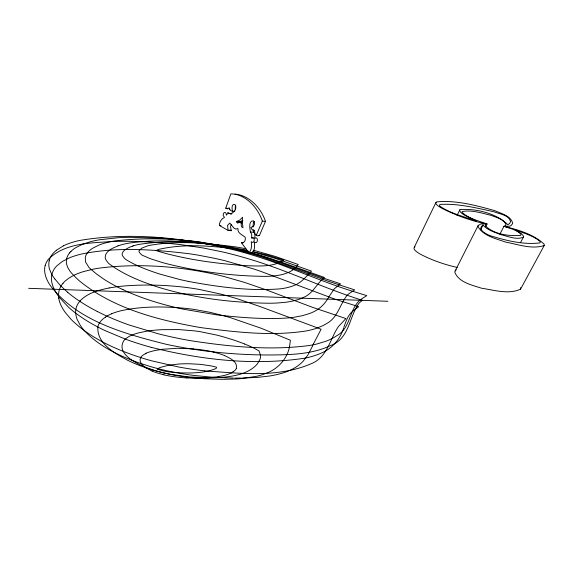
<?xml version="1.0" encoding="UTF-8"?>
<svg xmlns="http://www.w3.org/2000/svg" width="573" height="573" viewBox="0 0 573 573"><rect width="100%" height="100%" fill="white"/><g stroke="black" fill="none" stroke-linecap="round" stroke-linejoin="round"><path stroke-width="0.86" d="M252.972 227.037L253.316 223.334L254.412 221.443M231.392 224.401L230.525 226.45L231.284 230.697L228.183 230.446L219.416 225.511C219.301 222.102 221.379 218.836 224.487 217.425L223.255 215.584A1.698 1.046 -84.7 0 1 223.284 214.452C223.714 211.086 226.758 212.368 226.342 215.169C227.037 213.937 228.935 212.254 230.181 213.815L231.728 213.965M485.754 226.399L486.971 224.014L480.983 223.914L478.211 225.447L455.141 270.95L454.847 272.447C459.181 282.604 472.188 285.118 481.685 288.255C494.141 290.067 508.752 294.758 520.578 289.136L520.664 287.617M478.211 225.447L478.04 226.715C483.633 236.198 496.146 238.647 505.809 242.15C518.128 244.385 532.03 249.627 544.207 245.502L544.164 244.198C533.341 234.164 518.064 229.752 503.954 226.321L499.842 234.25M253.18 238.074L251.619 237.953L251.733 234.343L250.437 231.979C249.885 228.706 248.224 220.34 253.617 220.863L254.491 223.62A2.185 1.397 -84.8 0 1 254.233 225.017L252.886 226.593L250.895 227.467L252.141 229.794L254.663 230.346C254.176 233.211 255.73 236.878 259.376 235.625L265.478 221.393C261.152 208.171 249.405 195.393 235.037 194.061M254.741 238.189L254.956 235.704L254.34 233.039L253.56 232.23L250.437 231.979M289.594 346.228L290.418 340.24L261.102 328.222L230.597 317.721A162.352 78.408 23.6 0 0 225.998 316.368L210.191 312.371L194.569 309.499A153.227 73.251 23.6 0 0 185.781 308.374C164.537 306.39 142.806 306.075 121.848 310.559A113.719 53.869 21.9 0 0 111.656 313.746M289.58 346.321C287.975 356.127 281.092 365.323 272.383 370.351A122.113 51.907 20.6 0 1 268.264 372.464L262.57 374.642A127.199 53.912 20.5 0 1 256.145 376.382L241.047 378.631A164.795 68.015 19.7 0 1 235.99 378.982L223.52 379.333M49.221 260.808L48.956 262.276A87.325 36.07 19.3 0 0 48.841 265.177A73.702 30.455 18.9 0 0 49.5 269.188L51.828 274.56A58.518 24.267 18.5 0 0 52.881 276.243L54.872 279.001M97.911 326.854C96.508 343.535 114.801 353.14 127.313 360.102A68.18 31.049 20.1 0 0 145.563 367.658L152.11 371.053M66.74 258.344L66.325 262.026A57.73 23.457 19 0 0 66.518 263.895L67.721 267.441L70.056 271.294A42.008 17.118 18.6 0 0 71.467 273.006L74.032 275.735A83.715 33.535 19.7 0 0 79.769 281.193C112.709 307.837 154.989 319.24 195.916 326.768A208.407 73.874 19.5 0 0 202.248 327.806C236.713 332.225 272.125 336.401 306.72 330.857A164.73 59.248 20.8 0 0 316.353 328.336L322.764 325.722A162.761 58.625 20.8 0 0 326.868 323.416C337.726 317.578 339.81 304.65 346.837 295.654A116.133 39.344 27.3 0 1 349.766 293.14L354.68 289.888L328.895 281.486L263.465 257.506A217.353 91.859 24 0 0 250.637 253.495L225.547 246.92L200.228 242.114A244.9 105.604 24.6 0 0 195.379 241.405L161.672 238.124L129.383 237.301A293.297 133.222 25.1 0 0 118.024 237.738L99.888 239.722A172.015 72.757 22.1 0 0 90.598 241.677L82.519 244.299L75.851 247.608A107.846 44.178 20.4 0 0 70.98 251.361M523.4 237.172L523.414 235.997L521.552 233.798L515.005 229.802C523.478 233.147 532.904 235.424 540.002 241.376L540.289 242.229L539.802 242.902C523.743 244.886 507.084 240.782 491.691 236.155C487.773 235.045 476.056 229.565 482.96 225.089C487.673 230.296 494.965 232.316 501.332 234.801C508.287 236.363 516.538 240.173 523.4 237.172L520.492 242.651M234.823 211.294C232.309 211.516 229.336 210.85 229.193 207.741L227.452 208.887L225.719 208.185L230.862 193.875C245.71 193.946 257.929 207.791 262.348 221.106L256.246 235.381M343.943 327.076C346.02 321.41 347.861 314.992 352.846 311.132L358.698 306.677L341.744 301.362A110.911 34.838 23.7 0 1 333.407 298.605L259.741 270.986A237.788 106.993 24 0 0 253.352 268.866L225.024 260.736A196.618 85.033 23.7 0 0 214.295 258.258L198.237 255.164A234.987 105.017 24.3 0 0 188.109 253.603C152.79 249.42 116.484 246.777 81.402 254.061A155.061 67.8 21.3 0 0 69.763 257.692L62.314 261.474L56.741 265.936A98.814 42.137 19.8 0 0 52.759 271.889L52.215 273.421A90.527 38.549 19.5 0 0 51.484 277.568L51.47 279.137A88.034 37.489 19.4 0 0 52.15 283.778L52.68 285.555A87.798 37.381 19.4 0 0 54.414 289.68L56.827 293.856A92.031 39.129 19.6 0 0 59.248 297.265L68.345 307.049A87.547 37.317 19.4 0 0 77.477 314.491L82.927 318.28A92.31 39.186 19.5 0 0 105.06 330.607L125.458 339.152A122.987 50.668 19.8 0 0 139.354 343.872L141.28 344.473A138.258 56.09 19.8 0 0 151.2 347.338M343.642 327.914C340.247 339.137 332.046 348.771 321.081 353.169A174.371 66.425 20.7 0 1 305.309 358.096C254.083 365.939 201.216 359.873 151.2 347.338M236.341 368.332C237.874 361.57 229.529 357.939 224.58 355.611M313.567 343.685L321.088 329.231L260.128 306.576L239.335 299.443A194.705 92.224 23.7 0 0 235.08 298.118L228.247 296.119A164.881 75.88 23.4 0 0 220.476 294.028L199.332 289.451A182.486 85.27 23.8 0 0 182.278 286.98C163.305 284.888 144.124 284.473 125.093 285.906A198.279 95.24 23.5 0 0 109.178 287.961M313.488 343.85L312.973 345.01M312.672 345.669L312.471 346.113M312.271 346.55L307.844 355.074L303.174 361.183A165.848 67.779 20.1 0 1 300.789 363.497C294.056 369.406 285.418 372.6 276.809 374.606A158.886 64.828 20.3 0 1 269.675 375.988L257.205 377.428L242.264 378.058M238.826 222.045L237.888 223.284L236.327 221.672L239.743 220.075L242.558 217.26L242.243 221.808L242.995 227.732C239.679 226.887 242.73 223.341 239.958 222.095A1.225 0.766 -84.9 0 0 239.493 221.815L238.826 222.045L242.601 222.095M241.935 222.324L241.462 223.219M414.222 247.436L435.953 202.441M457.046 215.434L459.79 209.89M480.546 229.83L482.96 225.089M520.578 289.136L544.207 245.502M235.754 205.413L235.216 207.075L235.295 209.732M329.511 295.854L334.41 288.685L340.512 283.843L320.2 277.038L270.707 259.096A231.478 98.785 24.2 0 0 260.364 255.737C213.428 241.212 163.284 235.231 114.399 240.989A161.378 67.127 22.3 0 0 107.968 242.279L104.902 243.067A127.808 52.215 21.4 0 0 99.158 244.972L92.805 248.152A91.637 36.88 20.5 0 0 87.805 252.342M329.124 296.506C325.858 302.437 321.252 307.794 315.186 310.974A147.483 52.136 20.9 0 1 309.907 313.41L302.601 315.651L294.393 317.198A167.13 58.367 20.5 0 1 285.984 318.087C264.927 319.347 243.797 317.743 222.847 315.573A238.955 79.604 19.3 0 1 215.878 314.72L182.923 309.112A153.098 55.252 19.9 0 1 177.05 307.801C158.506 303.497 140.22 297.774 122.966 289.68M140.886 357.294C138.279 361.269 142.312 365.545 145.549 367.58M414.952 246.762L413.964 248.202A11.116 2.965 25.2 0 0 420.732 254.369C432.25 260.357 444.648 264.619 457.304 267.455M87.827 252.349L86.831 253.703A66.518 26.602 19.8 0 0 85.291 257.384L85.52 261.775A32.038 12.799 18.8 0 0 85.671 262.19L88.822 267.233A22.061 8.86 18.6 0 0 89.288 267.734L89.367 267.813A27.891 11.166 18.7 0 0 90.233 268.665L93.456 271.452A69.491 27.225 19.7 0 0 96.522 273.966L103.584 279.008A75.958 29.588 19.8 0 0 122.987 289.659M69.677 252.8L70.995 251.361M62.98 283.298L64.061 282.095A100.748 44.436 20.1 0 1 65.028 281.15L68.724 278.242L73.595 275.427A136.582 61.175 21.1 0 1 83.436 271.616L92.575 269.31A190.25 87.841 22.6 0 1 99.43 268.092C137.413 263.322 176.269 265.951 213.636 274.009A182.221 81.294 23.5 0 1 223.964 276.501L243.332 282.052A213.872 98.363 23.8 0 1 246.748 283.141L267.011 290.167L312.278 307.243L345.913 318.559L338.206 326.832C330.027 339.202 327.162 357.43 311.282 363.676C277.934 378.137 240.008 373.231 204.812 370.903M79.955 301.018C87.461 292.939 98.749 290.088 109.192 287.975M455.141 270.95L456.237 269.761M228.183 230.446L227.524 225.454L229.787 223.033L234.171 228.312L235.947 229.078L237.938 228.469C237.272 233.433 242.565 234.787 245.151 237.222C245.817 239.808 244.728 243.131 241.477 242.78L248.918 252.743C251.984 250.029 251.59 245.337 251.218 241.648C254.455 245.287 255.83 235.553 251.619 237.953M56.312 250.272L63.438 245.831M157.246 369.012C166.578 372.837 180.968 373.08 192.199 372.944C198.265 372.679 204.368 372.113 210.255 370.566C211.509 370.043 218.263 368.425 216.436 367.193A34.731 16.667 22.7 0 0 210.563 365.81L200.5 364.364L189.634 363.762A125.587 65.215 24.6 0 0 178.375 364.063L168.641 365.245L160.877 367.243A35.784 17.648 21.6 0 0 157.217 368.998M105.375 317.091L106.929 316.11A90.269 42.252 21.2 0 1 109.5 314.742L111.678 313.76M233.068 371.877L232.323 372.335M486.971 224.014L486.054 224.587L485.481 225.948C494.091 234.421 509.017 236.341 520.671 235.374L520.986 234.293C516.66 229.608 509.741 228.419 503.954 226.321L505.085 225.912L506.059 224.645C503.803 218.929 496.297 217.582 491.176 215.384C481.843 213.135 471.744 209.661 462.182 211.566L461.996 212.211C468.535 218.757 478.555 220.662 486.971 224.014C471.672 221.128 456.889 215.663 442.922 208.844A11.345 2.45 24.7 0 1 435.759 203.086L436.619 201.911C456.187 199.991 476.077 205.428 494.857 210.685C501.124 213.6 511.023 215.67 512.728 223.441L510.994 225.633L509.196 226.263L503.954 226.321M242.852 220.361L239.428 221.952L236.327 221.672M227.495 212.769L228.326 212.647L229.05 213.7M230.94 213.851L231.85 213.464M145.306 353.727L146.215 353.283M118.074 245.86L112.702 248.202A89.345 35.505 21 0 0 109.414 250.272L108.419 251.103A60.215 23.708 20.2 0 0 105.783 254.448L105.711 254.699A46.141 18.114 19.8 0 0 105.482 255.314L105.196 257.492A22.161 8.688 19.2 0 0 105.468 258.824L105.761 259.505A22.555 8.839 19.2 0 0 105.883 259.734L107.552 262.155A21.208 8.323 19.1 0 0 108.053 262.728L108.942 263.594A20.843 8.172 19.1 0 0 111.477 265.492L113.375 266.803A54.822 21.008 19.8 0 0 118.145 269.89L123.747 273.085A67.65 25.627 20 0 0 133.867 278.012L138.831 280.154A81.667 30.519 20.1 0 0 143.035 281.844L152.69 285.368A91.723 33.936 20.1 0 0 159.151 287.467C194.691 298.239 231.943 302.709 269.002 303.239A168.054 56.856 20.3 0 0 277.676 302.981L284.96 302.343A137.857 47.602 20.8 0 0 292.481 301.104L297.946 299.65A133.151 46.119 20.9 0 0 303.568 297.401C313.001 293.591 316.776 283.384 324.418 277.461L280.706 261.933L261.166 255.565A181.061 73.408 23.9 0 0 255.193 253.818L250.408 252.492M132.284 246.204L133.717 245.731M255.057 238.06C258.502 236.427 257.965 243.905 255.042 242.465M218.198 376.748L203.329 378.237L186.483 378.008M162.059 349.301L177.215 348.284L193.337 348.878M151.759 330.506L150.37 330.678A141.818 70.615 23.7 0 0 146.96 331.158L139.633 332.619A84.725 40.826 21.9 0 0 129.254 336.358L126.74 337.991A51.226 24.324 20.8 0 0 123.825 340.663C116.383 352.796 133.667 361.935 142.741 365.997A46.277 21.545 20.2 0 0 148.221 368.246L153.6 370.115A59.298 27.246 20.3 0 0 155.304 370.645L159.666 371.898A74.812 33.843 20.2 0 0 168.849 374.054L188.589 376.919L209.102 377.808M230.181 213.815C234.028 212.92 237.616 208.257 234.966 204.461C231.313 203.608 231.864 208.987 232.495 211.065M241.176 378.073L234.644 378.094M209.439 377.8L216.186 377.657A136.718 58.16 19.7 0 0 224.451 377.12C235.116 375.974 246.519 373.832 254.813 366.512A101.579 44.293 20.5 0 0 257.413 363.791L259.941 359.45A53.439 23.464 22 0 0 260.149 358.805L260.271 358.311A36.5 16.008 22.5 0 0 260.314 354.479M222.818 379.333L203.687 378.732M233.397 378.087L213.185 377.313L193.423 375.379A163.993 67.521 19.7 0 1 181.14 373.553L168.039 371.018A120.946 51.935 20 0 1 150.871 366.691L139.425 363.053A97.589 42.911 20 0 1 136.546 362.036C117.809 355.059 99.022 346.063 85.069 331.38A67.994 30.727 19.6 0 1 80.141 325.113L77.104 319.297A67.492 30.519 19.6 0 1 75.872 314.756L75.708 313.367M28.65 288.326L387.857 301.276M248.918 252.743L252.041 252.937C255.114 250.236 254.72 245.552 254.34 241.878M241.477 242.78L243.031 242.888M219.416 225.511L220.963 225.64M262.348 221.106L265.478 221.393M225.719 208.185L227.266 208.343M247.944 250.695C218.75 246.612 188.273 242.701 159.201 249.276A62.751 23.93 21.5 0 0 158.091 249.67L157.904 249.742A51.312 19.468 21.2 0 0 156.837 250.208L156.171 250.551A46.041 16.316 20.1 0 0 158.298 251.253L158.657 251.361A60.38 21.086 20.1 0 0 162.288 252.464A73.781 25.42 20.1 0 0 165.511 253.366C192.335 260.464 220.003 263.974 247.658 265.743C258.975 266.03 271.208 266.975 281.572 261.546A111.642 36.386 20.7 0 0 282.69 260.858L283.721 260.135L267.835 255.221L252.958 251.662M245.831 248.725L238.576 247.386A167.337 65.737 24.3 0 0 235.969 246.956C207.39 243.203 177.995 240.223 149.431 245.409A99.036 38.642 22 0 0 147.526 245.896L141.86 248.109L139.139 250.652A13.458 5.078 19.9 0 0 139.017 251.103L139.003 251.397A7.277 2.743 19.7 0 0 139.153 251.962L139.289 252.235A10.701 4.032 19.8 0 0 139.583 252.679L141.08 254.29A7.091 2.679 19.7 0 0 141.667 254.784L141.918 254.956A5.336 2.02 19.7 0 0 142.677 255.415L150.312 258.688L161.572 262.312A87.468 30.498 20 0 0 165.439 263.387C198.48 271.76 232.624 276.207 266.71 276.365A131.94 43.125 20.6 0 0 271.982 276.079L272.562 276.028A119.585 39.408 20.8 0 0 275.921 275.677L279.774 275.076A104.766 34.831 21.1 0 0 283.864 274.116L288.47 272.462L292.173 270.413L295.446 267.756L298.247 264.518L275.799 256.589L256.854 251.182A129.641 49.342 23.7 0 0 253.194 250.308M188.488 281.429C218.664 287.03 249.592 291.285 280.312 288.842A121.505 41.199 20.9 0 0 293.469 285.719C301.083 283.148 306.075 276.644 311.447 271.093L276.601 258.817L253.173 251.884M188.367 281.4L182.235 280.075A125.079 43.297 20 0 1 179.485 279.445L160.297 274.209A90.914 32.568 20.1 0 1 152.69 271.695L148.171 270.062A64.591 23.758 20 0 1 138.788 266.259L134.942 264.475A44.379 16.646 19.9 0 1 130.472 262.183L126.948 260.199A10.543 4.068 19.4 0 1 125.501 259.211L125.093 258.867A13.68 5.272 19.4 0 1 124.305 258.094L122.507 255.658A14.69 5.651 19.5 0 1 122.214 253.911A24.388 9.383 19.7 0 1 122.328 253.273L122.866 252.106A51.806 20.055 20.4 0 1 126.16 249.076L129.14 247.443A102.374 40.418 21.7 0 1 132.284 246.204M169.522 374.176L161.163 372.278A88.786 39.601 20.1 0 1 150.119 369.184L145.556 367.687M247.651 250.508C211.809 242.83 174.199 238.554 137.807 244.628A112.222 44.522 21.9 0 0 133.717 245.731M163.993 374.792L162.352 374.391M213.865 352.151L215.341 352.524M248.818 252.07L242.322 250.422A169.121 67.793 23.8 0 0 227.058 247.099C194.662 241.555 161.214 238.447 128.531 243.188A129.469 52.408 22 0 0 118.045 245.846M229.945 209.217L229.136 208.851M244.65 343.986L238.282 341.601A113.719 54.972 23.4 0 0 232.502 339.639L223.133 336.795A119.005 57.844 23.4 0 0 216.544 335.047L200.55 331.746A118.31 57.45 23.4 0 0 194.92 330.929L178.955 329.59L162.324 329.668A173.046 87.855 24.6 0 0 151.752 330.506M97.231 311.44L101.442 313.538A102.753 41.793 19.6 0 0 108.34 316.747L113.024 318.781A115.137 46.263 19.7 0 0 129.333 325.056L157.661 333.629A169.422 64.477 19.7 0 0 172.179 337.082L180.753 338.865A202.448 74.612 19.5 0 0 190.451 340.663C229.694 346.686 270.026 350.733 309.599 345.476A188.281 68.588 20.6 0 0 316.769 344.022L325.858 341.279A173.698 63.775 20.8 0 0 336.458 335.9C351.077 328.379 348.842 308.704 360.868 299.4L366.784 295.625L350.762 290.697C316.425 279.81 283.75 264.203 249.14 254.09A207.533 87.261 23.8 0 0 237.602 250.795C186.347 237.931 132.012 231.628 79.583 240.459A153.22 64.864 21.1 0 0 63.374 245.803M259.376 235.625L258.924 235.288M229.816 229.873L231.284 230.697M67.779 292.395L60.781 285.891L54.965 279.123M253.56 232.23L253.108 229.895M260.278 354.465L258.975 350.877L255.708 349.079A44.995 20.277 23.2 0 0 244.635 344.036M58.79 298.311L58.675 297.451A85.599 37.653 19.6 0 1 58.553 294.307L58.947 291.299A92.84 40.869 19.8 0 1 63.001 283.306M66.726 258.344A84.346 34.33 19.8 0 1 69.705 252.808M45.231 265.421A95.562 40.096 19.5 0 1 48.433 259.24C65.429 242.329 92.11 243.045 114.421 241.383C132.943 240.947 151.473 241.885 169.923 243.525A325.357 152.003 26.1 0 1 182.543 244.879L202.921 247.93L221.794 251.755A204.074 86.724 23.8 0 1 249.183 259.046C287.854 270.435 324.139 288.498 362.637 300.367A121.111 41.127 27.7 0 0 358.992 303.232C348.85 317.077 349.58 338.729 330.499 345.612C310.845 354.83 288.477 354.845 267.204 354.995C239.292 354.816 211.38 352.51 183.876 347.732A198.502 74.862 19.4 0 1 166.098 344.266C124.563 333.751 77.212 321.217 50.066 285.204A90.72 38.019 19.3 0 1 45.167 265.406M49.128 260.779A101.765 42.144 19.8 0 1 56.39 250.308M97.245 311.433A93.335 38.284 19.5 0 1 67.721 292.402M58.775 298.304A82.183 36.156 19.5 0 0 65.258 312.443L70.823 319.054A82.935 36.486 19.5 0 0 73.537 321.761C92.59 339.288 116.835 349.881 141.23 357.745A126.175 53.246 19.9 0 0 151.587 360.797L178.439 366.964A191.54 75.822 19.5 0 0 204.797 370.874M232.48 372.436A80.041 35.762 20.6 0 1 218.069 376.626M236.42 368.36A33.771 15.399 22 0 1 232.996 371.834M215.348 352.567A34.423 16.023 22.6 0 1 224.595 355.575M193.423 349A86.838 42.502 23.2 0 1 213.836 352.051M146.065 353.183A88.077 43.734 22.7 0 1 162.18 349.423M140.808 357.258A35.963 17.398 21 0 1 145.377 353.77M162.345 374.348A35.282 16.667 20.4 0 1 152.089 371.096M186.397 377.872A81.216 36.665 20.1 0 1 164.014 374.907M97.768 326.811A67.127 31.171 20.4 0 1 105.504 317.163M203.601 378.595A139.404 59.177 19.8 0 1 169.544 374.276M75.622 313.345A77.276 34.939 19.9 0 1 80.041 301.054M510.586 221.314L509.841 223.219L507.907 224.809C496.605 213.321 475.597 208.278 460.069 209.596L459.653 210.219L460.355 211.91A12.441 2.636 25 0 0 464.524 215.176L476.184 220.884C463.894 216.544 450.607 213.564 439.77 206.094L439.398 205.105L440.265 204.403C458.3 203.394 476.342 207.927 493.89 211.766C499.484 214.016 508.358 214.753 510.586 221.314"/></g></svg>
